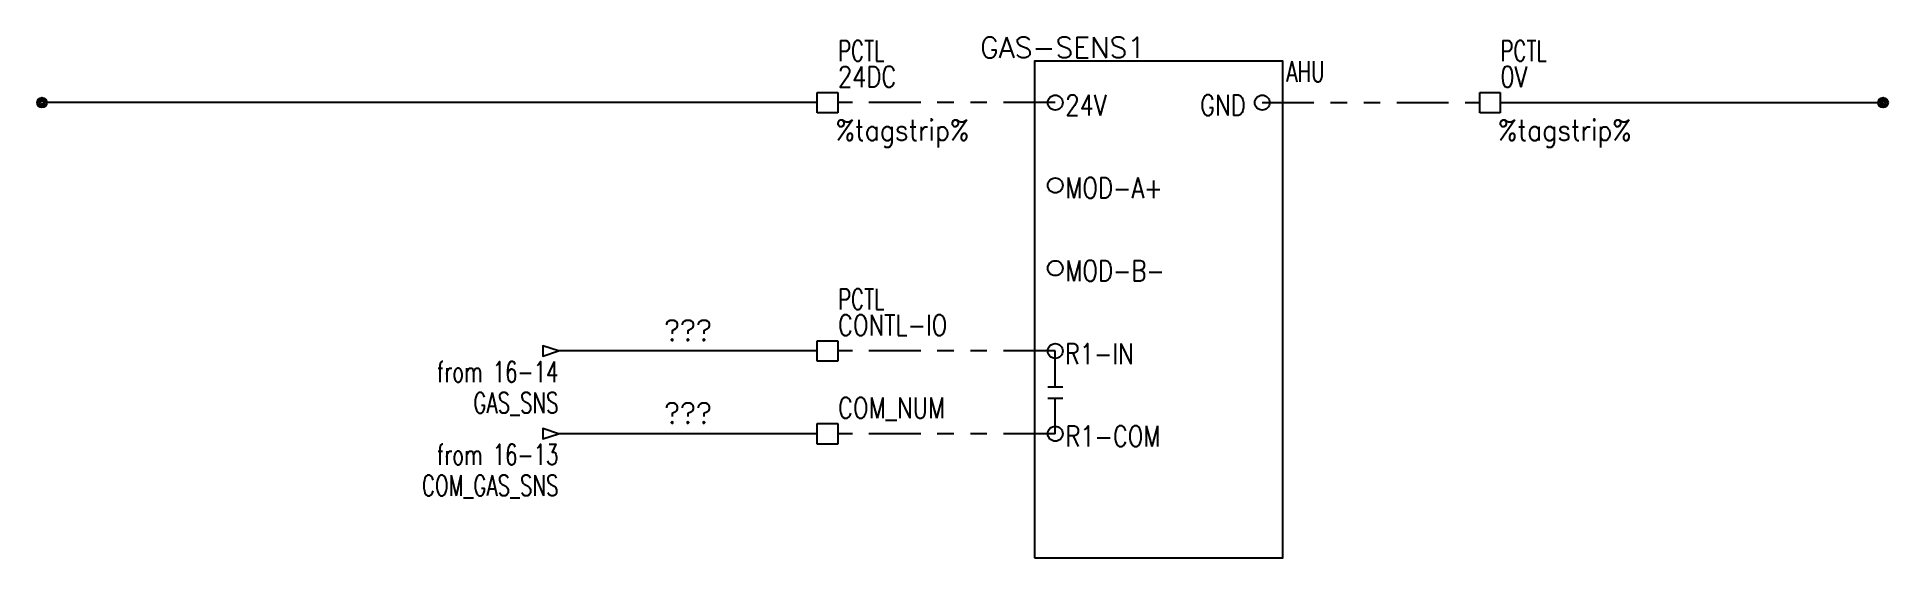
# Model space of a CAD drawing. Header units: inches. Extents: x 0 to 11.2, y 0 to 3.1.
import ezdxf
from ezdxf.enums import TextEntityAlignment as Align

# ---------------------------------------------------------------- set-up
doc = ezdxf.new("R2010")
doc.units = ezdxf.units.IN
doc.header["$MEASUREMENT"] = 0
doc.linetypes.add('PHANTOM2', pattern=[1.25, 0.625, -0.125, 0.125, -0.125, 0.125, -0.125])
for name, color, linetype in [('BLK_18', 251, 'Continuous'), ('BLU_18', 5, 'Continuous'), ('DESC', 150, 'Continuous'), ('GRN_18', 102, 'Continuous'), ('LOC', 8, 'Continuous'), ('MISC', 7, 'Continuous'), ('RED_18', 1, 'Continuous'), ('SYMS', 7, 'Continuous'), ('TAGS', 150, 'Continuous'), ('TERMS', 123, 'Continuous'), ('WHT_18', 7, 'Continuous'), ('WIRENO', 72, 'Continuous'), ('XREF', 7, 'Continuous')]:
    doc.layers.add(name, color=color, linetype=linetype)
doc.styles.add('WD', font='romans.shx')

# ---------------------------------------------------------------- blocks, each defined once
blk = doc.blocks.new('*U5')
blk.add_circle((0, 0), 0.045)
blk = doc.blocks.new('*U6')
at = {"color": 0, "linetype": 'ByBlock', "lineweight": -2, "transparency": 16777216}
for p in [(0, 2), (0, 1.5), (0, 1), (0, 0.5), (0, 0)]:
    blk.add_blockref('*U5', p, dxfattribs=at)
blk = doc.blocks.new('HSN1_DANFOSS _GAS_SEN')
for p, q in [((0.125, 1.034), (0.125, 1.25)), ((0.08, 1.034), (0.17, 1.034)), ((0.08, 0.966), (0.17, 0.966)), ((0.125, 0.75), (0.125, 0.966))]:
    blk.add_line(p, q)
blk.add_lwpolyline([(0, 0), (1.5, 0), (1.5, 3), (0, 3)], close=True)
at = {"ltscale": 0.5}
blk.add_circle((1.375, 2.75), 0.045, dxfattribs=at)
blk.add_blockref('*U6', (0.125, 0.75))
at = {"style": 'WD', "width": 0.7}
for tag, height, p in [('DESC1', 0.125, (0.875, 3.299)), ('DESC2', 0.125, (0.875, 3.174)), ('DESC3', 0.125, (0.875, 3.049)), ('LOC', 0.125, (1.635, 2.875)), ('INST', 0.01, (1.543, 2.803))]:
    blk.add_attdef(tag, text='', height=height, dxfattribs=at).set_placement(p, align=Align.CENTER)
at = {"style": 'WD'}
blk.add_attdef('TAG1', text='', height=0.125, dxfattribs=at).set_placement((0.169, 3.021), align=Align.CENTER)
at = {"style": 'WD', "flags": 9}
for tag, p in [('MFG', (1.547, 2.952)), ('CAT', (1.551, 2.921)), ('ASSYCODE', (1.55, 2.877))]:
    blk.add_attdef(tag, text='', height=0.01, dxfattribs=at).set_placement(p, align=Align.CENTER)
at = {"style": 'WD', "width": 0.8}
for tag, p in [('24V', (0.185, 2.735)), ('GND', (1, 2.735)), ('MOD-A+', (0.185, 2.235)), ('MOD-B-', (0.185, 1.735)), ('R1-IN', (0.183, 1.233)), ('R1-COM', (0.185, 0.735))]:
    blk.add_attdef(tag, text='', height=0.125, dxfattribs=at).set_placement(p, align=Align.MIDDLE_LEFT)
at = {"style": 'WD'}
for tag, p, height, flags in [('FAMILY', (1.532, 2.838), 0.01, 9), ('X4TERM01', (0.125, 2.75), 0.005, 1), ('X1TERM02', (1.375, 2.75), 0.005, 1), ('X4TERM03', (0.125, 2.25), 0.005, 1), ('X4TERM04', (0.125, 1.75), 0.005, 1), ('X4TERM05', (0.125, 1.25), 0.005, 1), ('X4TERM06', (0.125, 0.75), 0.005, 1)]:
    blk.add_attdef(tag, p, '', height=height, dxfattribs=dict(at, flags=flags))
blk = doc.blocks.new('WDDOT')
for radius in [0.03, 0.0187, 0.00929]:
    blk.add_circle((0, 0), radius)
blk = doc.blocks.new('HT0001')
for p, q in [((-0.062, 0.062), (0.062, 0.062)), ((-0.062, -0.062), (-0.062, 0.062)), ((0.062, 0.062), (0.062, -0.062)), ((0.062, -0.062), (-0.062, -0.062))]:
    blk.add_line(p, q)
at = {"style": 'WD'}
for tag, p, width in [('INST', (0.062, 0.42), 0.7), ('LOC', (0.062, 0.25), 0.7), ('DESC1', (0.05, -0.385), 0.8)]:
    blk.add_attdef(tag, p, '', height=0.125, dxfattribs=dict(at, width=width))
at = {"linetype": 'Continuous', "style": 'WD'}
for tag, p, height, width, flags in [('TERM01', (0.062, 0.094), 0.125, 0.8, 8), ('TAGSTRIP', (0.05, -0.229), 0.125, 0.9, 8), ('CAT', (0.213, -0.406), 0.109, 0.8, 1), ('DESC2', (0.05, -0.541), 0.125, 0.8, 8), ('DESC3', (0.05, -0.698), 0.125, 0.8, 8)]:
    blk.add_attdef(tag, p, '', height=height, dxfattribs=dict(at, width=width, flags=flags))
at = {"style": 'WD', "flags": 1}
for tag, p, height in [('X4TERM01', (-0.062, 0), 0.0125), ('X4TERMDESC01', (-0.055, -0.023), 0.025), ('X2TERMDESC01', (-0.006, 0.029), 0.025), ('STRIPSEQ', (0, 0), 0.00125), ('X2TERM01', (0, 0.062), 0.0125), ('X2PIN01', (0.033, 0.084), 0.0125), ('X1TERMDESC01', (0.039, 0.007), 0.025), ('X1TERM01', (0.062, 0), 0.0125), ('X1PIN01', (0.087, 0.016), 0.0125), ('X4PIN01', (-0.114, -0.038), 0.0125), ('LINKTERM', (0, -0.002), 0.00125), ('X8TERM01', (0, -0.062), 0.0125), ('X8TERMDESC01', (0, -0.054), 0.025), ('X8PIN01', (0.026, -0.096), 0.0125)]:
    blk.add_attdef(tag, p, '', height=height, dxfattribs=at)
at = {"linetype": 'Continuous', "style": 'WD', "width": 0.8, "flags": 1}
blk.add_attdef('MFG', text='', height=0.109, dxfattribs=at).set_placement((0.088, -0.406), align=Align.RIGHT)
at = {"style": 'WD', "width": 0.7, "flags": 1}
blk.add_attdef('ASSYCODE', (0.062, -0.281), '', height=0.01, dxfattribs=at)
blk = doc.blocks.new('HA1D3')
blk.add_lwpolyline([(-0.094, 0), (-0.094, -0.031), (0, 0), (-0.094, 0.031), (-0.094, 0)])
at = {"style": 'WD', "width": 0.8, "flags": 8}
blk.add_attdef('WIRENO', text='', height=0.125, dxfattribs=at).set_placement((0, 0.094), align=Align.RIGHT)
at = {"style": 'WD', "flags": 1}
blk.add_attdef('SIGCODE', text='', height=0.01, dxfattribs=at).set_placement((-0.02, 0.047), align=Align.RIGHT)
blk.add_attdef('X1TERM01', (0, 0), '', height=0.01, dxfattribs=at)
at = {"style": 'WD', "width": 0.7}
for tag, p in [('XREF', (0, -0.188)), ('DESC1', (0, -0.375))]:
    blk.add_attdef(tag, text='', height=0.125, dxfattribs=at).set_placement(p, align=Align.RIGHT)
blk = doc.blocks.new('WD_WNH')
at = {"linetype": 'Continuous', "style": 'WD'}
blk.add_attdef('WIRENO', text='', height=0.125, dxfattribs=at).set_placement((0, 0.062), align=Align.CENTER)
at = {"style": 'WD', "flags": 1}
for tag, p in [('W01USER', (0, 0.078)), ('W02USER', (0, 0.07)), ('W03USER', (0, 0.062)), ('W04USER', (0, 0.055)), ('W05USER', (0, 0.047)), ('W06USER', (0, 0.039)), ('W07USER', (0, 0.031)), ('W08USER', (0, 0.023)), ('W09USER', (0, 0.016)), ('W10USER', (0, 0.008))]:
    blk.add_attdef(tag, text='', height=0.005, dxfattribs=at).set_placement(p, align=Align.CENTER)

msp = doc.modelspace()

# ---------------------------------------------------------------- linework, layer by layer
at = {"layer": 'BLK_18', "linetype": 'PHANTOM2', "ltscale": 0.5}
msp.add_line((7.399, 2.75), (8.712, 2.75), dxfattribs=at)
at = {"layer": 'BLK_18', "ltscale": 0.5}
msp.add_line((8.837, 2.75), (11.148, 2.75), dxfattribs=at)
at = {"layer": 'BLU_18', "ltscale": 0.5}
msp.add_line((4.712, 2.75), (0.036, 2.75), dxfattribs=at)
at = {"layer": 'GRN_18', "ltscale": 0.5}
msp.add_line((4.712, 0.75), (3.149, 0.75), dxfattribs=at)
at = {"layer": 'GRN_18', "linetype": 'PHANTOM2', "ltscale": 0.5}
msp.add_line((6.149, 0.75), (4.837, 0.75), dxfattribs=at)
at = {"layer": 'RED_18', "linetype": 'PHANTOM2', "ltscale": 0.5}
msp.add_line((6.149, 2.75), (4.837, 2.75), dxfattribs=at)
at = {"layer": 'WHT_18', "ltscale": 0.5}
msp.add_line((4.712, 1.25), (3.149, 1.25), dxfattribs=at)
at = {"layer": 'WHT_18', "linetype": 'PHANTOM2', "ltscale": 0.5}
msp.add_line((6.149, 1.25), (4.837, 1.25), dxfattribs=at)

# ---------------------------------------------------------------- block references
at = {"layer": 'SYMS', "ltscale": 0.5}
ref = msp.add_blockref('HSN1_DANFOSS _GAS_SEN', (6.024, 0), dxfattribs=at)
ref.add_attrib('TAG1', 'GAS-SENS1', dxfattribs={"layer": 'TAGS', "height": 0.125, "style": 'WD'}).set_placement((6.193, 3.021), align=Align.CENTER)
ref.add_attrib('LOC', 'AHU', dxfattribs={"layer": 'LOC', "height": 0.125, "style": 'WD', "width": 0.7}).set_placement((7.66, 2.875), align=Align.CENTER)
ref.add_attrib('24V', '24V', dxfattribs={"layer": 'MISC', "height": 0.125, "style": 'WD', "width": 0.8}).set_placement((6.21, 2.735), align=Align.MIDDLE_LEFT)
ref.add_attrib('MOD-A+', 'MOD-A+', dxfattribs={"layer": 'MISC', "height": 0.125, "style": 'WD', "width": 0.8}).set_placement((6.21, 2.235), align=Align.MIDDLE_LEFT)
ref.add_attrib('MOD-B-', 'MOD-B-', dxfattribs={"layer": 'MISC', "height": 0.125, "style": 'WD', "width": 0.8}).set_placement((6.21, 1.735), align=Align.MIDDLE_LEFT)
ref.add_attrib('R1-IN', 'R1-IN', dxfattribs={"layer": 'MISC', "height": 0.125, "style": 'WD', "width": 0.8}).set_placement((6.207, 1.233), align=Align.MIDDLE_LEFT)
ref.add_attrib('R1-COM', 'R1-COM', dxfattribs={"layer": 'MISC', "height": 0.125, "style": 'WD', "width": 0.8}).set_placement((6.21, 0.735), align=Align.MIDDLE_LEFT)
ref.add_attrib('GND', 'GND', dxfattribs={"layer": 'MISC', "height": 0.125, "style": 'WD', "width": 0.8}).set_placement((7.024, 2.735), align=Align.MIDDLE_LEFT)
ref = msp.add_blockref('HT0001', (4.774, 2.75), dxfattribs=at)
ref.add_attrib('LOC', 'PCTL', (4.837, 3), dxfattribs={"layer": 'LOC', "height": 0.125, "style": 'WD', "width": 0.7})
ref.add_attrib('TERM01', '24DC', (4.837, 2.844), dxfattribs={"layer": 'TERMS', "linetype": 'Continuous', "height": 0.125, "style": 'WD', "width": 0.8, "flags": 8})
ref.add_attrib('TAGSTRIP', '%tagstrip%', (4.824, 2.521), dxfattribs={"layer": 'TAGS', "linetype": 'Continuous', "height": 0.125, "style": 'WD', "width": 0.9, "flags": 8})
ref = msp.add_blockref('HT0001', (8.774, 2.75), dxfattribs=at)
ref.add_attrib('LOC', 'PCTL', (8.837, 3), dxfattribs={"layer": 'LOC', "height": 0.125, "style": 'WD', "width": 0.7})
ref.add_attrib('TERM01', '0V', (8.837, 2.844), dxfattribs={"layer": 'TERMS', "linetype": 'Continuous', "height": 0.125, "style": 'WD', "width": 0.8, "flags": 8})
ref.add_attrib('TAGSTRIP', '%tagstrip%', (8.824, 2.521), dxfattribs={"layer": 'TAGS', "linetype": 'Continuous', "height": 0.125, "style": 'WD', "width": 0.9, "flags": 8})
for p in [(0.03, 2.75), (11.148, 2.75)]:
    msp.add_blockref('WDDOT', p, dxfattribs=at)
ref = msp.add_blockref('HT0001', (4.774, 1.25), dxfattribs=at)
ref.add_attrib('LOC', 'PCTL', (4.837, 1.5), dxfattribs={"layer": 'LOC', "height": 0.125, "style": 'WD', "width": 0.7})
ref.add_attrib('TERM01', 'CONTL-IO', (4.837, 1.344), dxfattribs={"layer": 'TERMS', "linetype": 'Continuous', "height": 0.125, "style": 'WD', "width": 0.8, "flags": 8})
ref = msp.add_blockref('HA1D3', (3.149, 1.25), dxfattribs=at)
ref.add_attrib('DESC1', 'GAS_SNS', dxfattribs={"layer": 'DESC', "height": 0.125, "style": 'WD', "width": 0.7}).set_placement((3.149, 0.875), align=Align.RIGHT)
ref.add_attrib('XREF', 'from 16-14', dxfattribs={"layer": 'XREF', "height": 0.125, "style": 'WD', "width": 0.7}).set_placement((3.149, 1.062), align=Align.RIGHT)
ref = msp.add_blockref('HT0001', (4.774, 0.75), dxfattribs=at)
ref.add_attrib('TERM01', 'COM_NUM', (4.837, 0.844), dxfattribs={"layer": 'TERMS', "linetype": 'Continuous', "height": 0.125, "style": 'WD', "width": 0.8, "flags": 8})
ref = msp.add_blockref('HA1D3', (3.149, 0.75), dxfattribs=at)
ref.add_attrib('DESC1', 'COM_GAS_SNS', dxfattribs={"layer": 'DESC', "height": 0.125, "style": 'WD', "width": 0.7}).set_placement((3.149, 0.375), align=Align.RIGHT)
ref.add_attrib('XREF', 'from 16-13', dxfattribs={"layer": 'XREF', "height": 0.125, "style": 'WD', "width": 0.7}).set_placement((3.149, 0.562), align=Align.RIGHT)
at = {"layer": 'WIRENO'}
ref = msp.add_blockref('WD_WNH', (3.931, 1.25), dxfattribs=at)
ref.add_attrib('WIRENO', '???', dxfattribs={"linetype": 'Continuous', "height": 0.125, "style": 'WD'}).set_placement((3.931, 1.312), align=Align.CENTER)
ref = msp.add_blockref('WD_WNH', (3.931, 0.75), dxfattribs=at)
ref.add_attrib('WIRENO', '???', dxfattribs={"linetype": 'Continuous', "height": 0.125, "style": 'WD'}).set_placement((3.931, 0.812), align=Align.CENTER)

doc.saveas('drawing.dxf')
